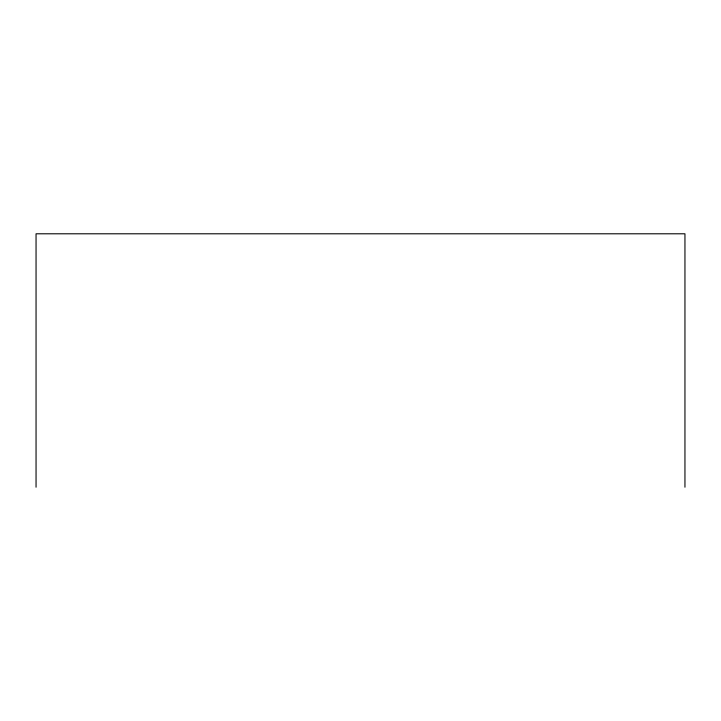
<?xml version="1.0" encoding="UTF-8"?>
<svg xmlns="http://www.w3.org/2000/svg" width="721" height="721" viewBox="0 0 721 721"><rect width="100%" height="100%" fill="white"/><g stroke="black" fill="none" stroke-linecap="round" stroke-linejoin="round"><path stroke-width="1.08" d="M684.95 487.207L684.95 233.793L36.05 233.793L36.05 487.207"/></g></svg>
